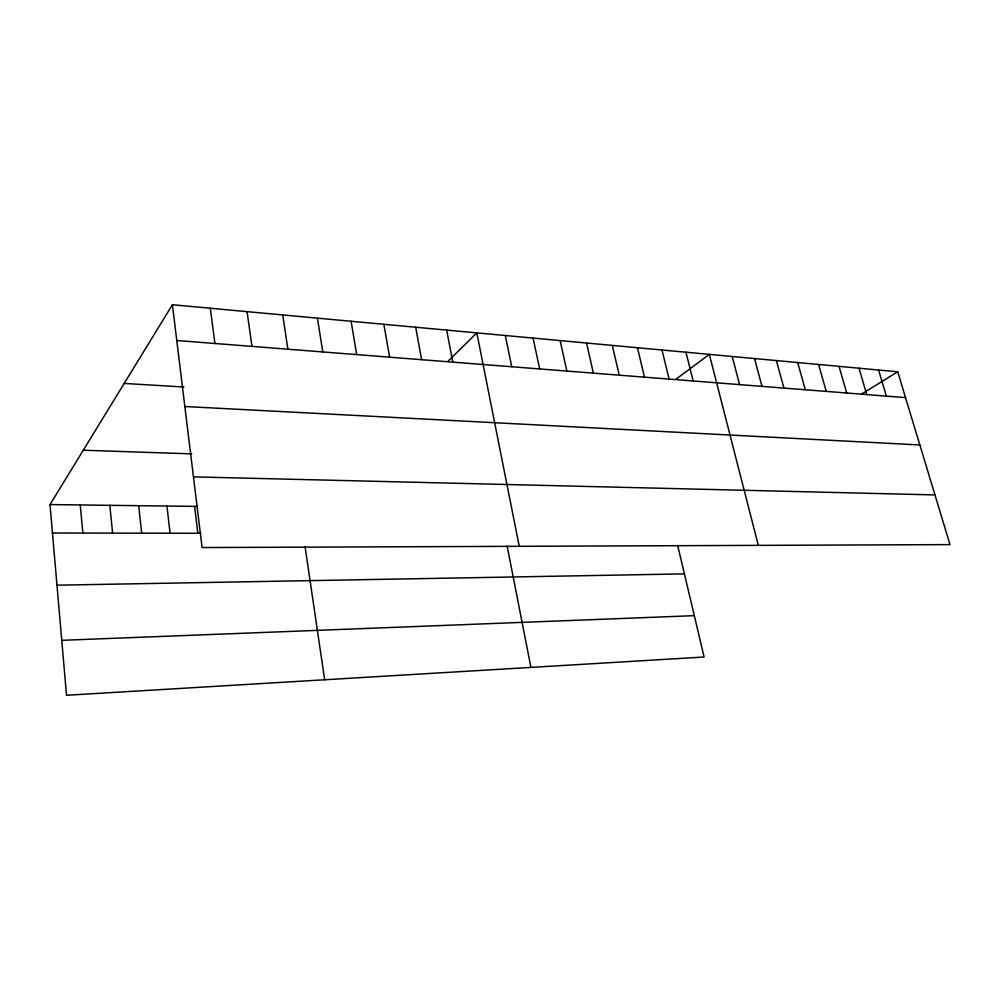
<?xml version="1.0" encoding="UTF-8"?>
<svg xmlns="http://www.w3.org/2000/svg" width="1000" height="1000" viewBox="0 0 1000 1000"><rect width="100%" height="100%" fill="white"/><g stroke="black" fill="none" stroke-linecap="round" stroke-linejoin="round"><path stroke-width="1.5" d="M677.675 545.425L704.112 657.013L66.513 695.263L50 504.575L172.4 304.738L897.712 371.788L950 544.612L202.1 547.562L172.4 304.738M447.9 361.362L476.812 332.875L519.225 546.312M675.913 379.275L709.338 354.375L758.3 545.363M861.875 393.888L897.712 371.788M61.762 640.325L694.312 615.662M56.975 585.188L684.412 573.888M52.462 533.013L200.875 533.275M50 504.575L197.587 506.425M193.45 476.875L934.963 494.925M83.287 450.225L191.725 453.862M184.85 406.512L919.85 444.963M124.2 383.425L183.962 387.013M176.775 340.5L905.525 397.612M878.562 370.012L886.338 396.112M859.013 368.2L866.737 394.575M839.025 366.362L846.7 393.013M818.6 364.475L826.225 391.4M797.725 362.537L805.288 389.762M776.375 360.562L783.888 388.088M754.538 358.55L761.975 386.362M732.2 356.488L739.575 384.613M685.95 352.212L693.15 380.975M661.988 349.988L669.1 379.087M637.45 347.725L644.475 377.15M612.312 345.4L619.237 375.175M586.562 343.025L593.362 373.15M560.15 340.575L566.85 371.075M533.075 338.075L539.65 368.938M505.312 335.513L511.737 366.75M507.15 546.087L530.913 667.4M446.675 330.087L452.8 362.137M415.7 327.225L421.65 359.688M383.85 324.288L389.625 357.175M351.112 321.262L356.688 354.6M317.425 318.15L322.788 351.938M282.75 314.938L287.9 349.212M305.062 546.65L324.663 679.775M247.062 311.637L251.962 346.388M210.287 308.238L214.938 343.488M194.587 506.388L197.85 533.275M166.95 506.037L170.075 533.225M138.688 505.688L141.662 533.175M109.8 505.325L112.613 533.112M80.237 504.95L82.875 533.062"/></g></svg>
